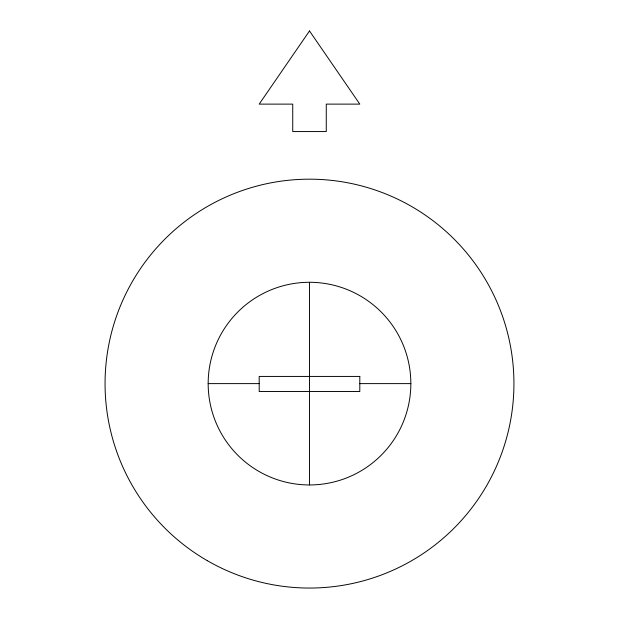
<?xml version="1.0" encoding="UTF-8"?>
<svg xmlns="http://www.w3.org/2000/svg" width="619" height="619" viewBox="0 0 619 619"><rect width="100%" height="100%" fill="white"/><g stroke="black" fill="none" stroke-linecap="round" stroke-linejoin="round"><path stroke-width="0.93" d="M208.162 383.618L259.315 383.618M359.685 383.618L410.838 383.618A101.338 101.338 0 0 0 258.835 295.859A101.338 101.338 0 0 0 258.835 471.376A101.338 101.338 0 0 0 410.838 383.618M309.5 282.279L309.5 484.948M309.5 30.95L259.199 104.116L292.733 104.116L292.733 131.561L326.267 131.561L326.267 104.116L359.801 104.116L309.5 30.95M359.801 376.429L259.199 376.429L259.199 391.518L359.801 391.518L359.801 376.429M207.28 560.659A204.432 204.432 0 0 0 513.932 383.618A204.432 204.432 0 0 0 207.28 206.568A204.432 204.432 0 0 0 207.28 560.659"/></g></svg>
